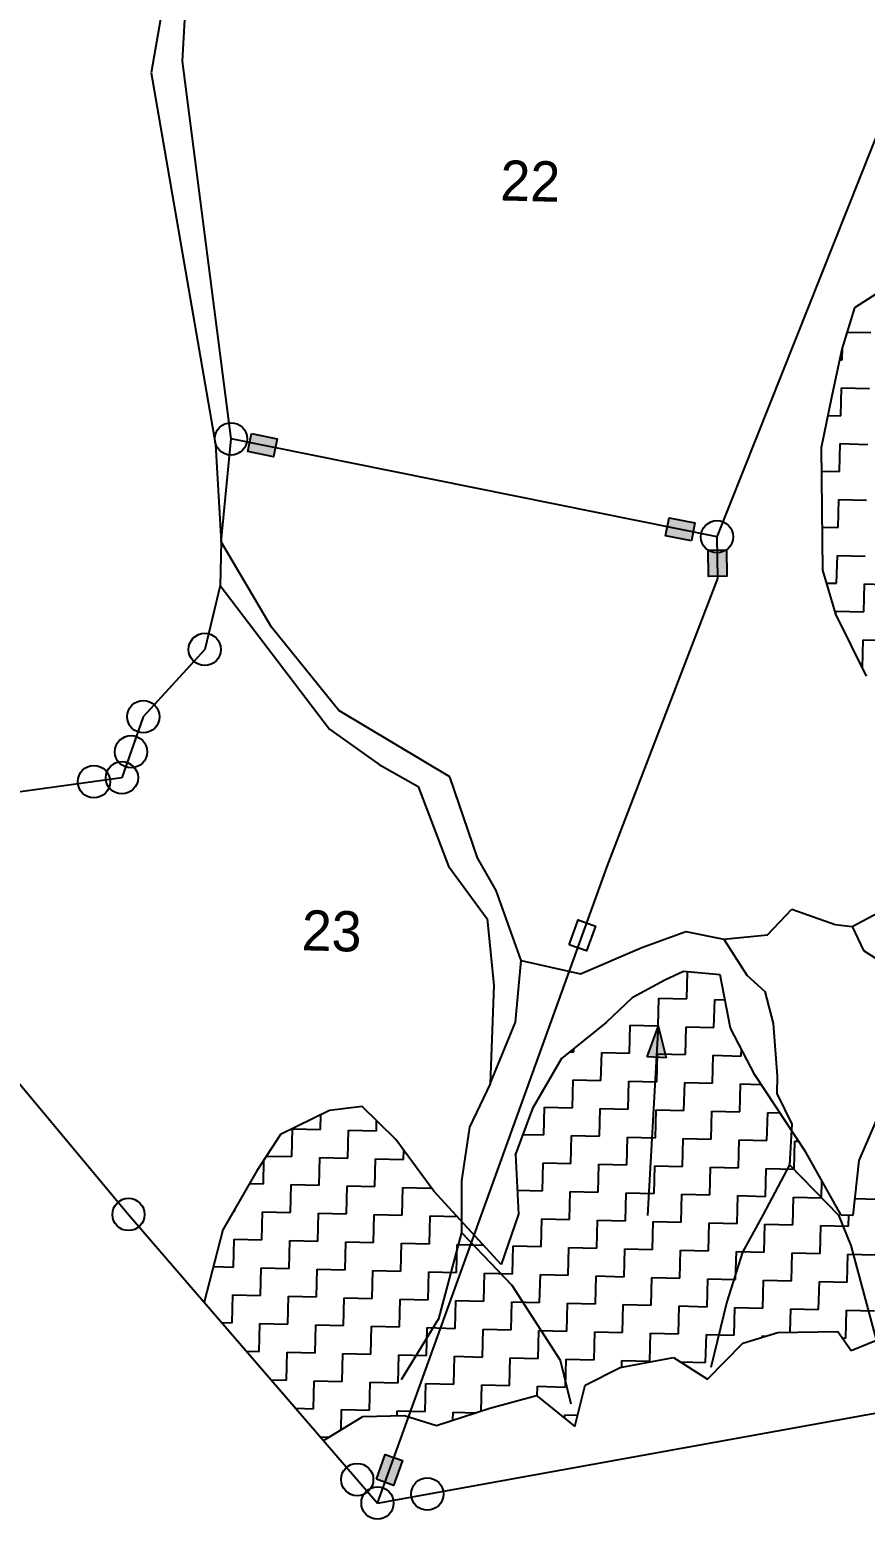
# Model space of a CAD drawing. Header units: metres. Extents: x 281189 to 282836, y 2087081 to 2088995.
# Drawn here: x 281948.6 to 282131.8, y 2087081.4 to 2087407.7 of the extents above; entities that cross this region are included whole.
import ezdxf
from ezdxf.enums import TextEntityAlignment as Align

# ---------------------------------------------------------------- set-up
doc = ezdxf.new("R2010")
doc.units = ezdxf.units.M
for name, color, linetype in [('LINE_WATER', 4, 'Continuous'), ('POLY_HATCH', 12, 'Continuous'), ('POLY_PARCEL', 6, 'Continuous'), ('POLY_WATER', 4, 'Continuous'), ('TEXT_PARCEL', 7, 'Continuous'), ('V_BOUND_LINE', 7, 'Continuous')]:
    doc.layers.add(name, color=color, linetype=linetype)
doc.styles.add('TEXT_MAP', font='')
doc.styles.get('TEXT_MAP').set_extended_font_data('Kruti Dev 050')

msp = doc.modelspace()

# ---------------------------------------------------------------- hatches: boundary and pattern name
for points in [[(282002.07, 2087314.19), (282002.87, 2087318.12), (281997.19, 2087319.26), (281996.4, 2087315.33)], [(282088.78, 2087300.82), (282087.99, 2087296.9), (282093.67, 2087295.75), (282094.46, 2087299.68)], [(282097.46, 2087287.96), (282101.46, 2087288.03), (282101.35, 2087293.82), (282097.35, 2087293.75)], [(282030.32, 2087094.26), (282026.56, 2087095.62), (282024.59, 2087090.17), (282028.36, 2087088.81)]]:
    msp.add_hatch(color=256).paths.add_polyline_path(points)
h = msp.add_hatch(color=256)
h.paths.add_polyline_path([(282086, 2087182.59), (282088.11, 2087182.47), (282086.39, 2087189.48)])
h.paths.add_polyline_path([(282086.39, 2087189.48), (282083.89, 2087182.71), (282086, 2087182.59)])

# ---------------------------------------------------------------- linework, layer by layer
for points in [[(281997.19, 2087319.26), (282002.87, 2087318.12), (282002.07, 2087314.19), (281996.4, 2087315.33)], [(282093.67, 2087295.75), (282087.99, 2087296.9), (282088.78, 2087300.82), (282094.46, 2087299.68)], [(282101.35, 2087293.82), (282101.46, 2087288.03), (282097.46, 2087287.96), (282097.35, 2087293.75)], [(282066.9, 2087207.29), (282068.88, 2087212.74), (282072.65, 2087211.37), (282070.66, 2087205.92)], [(282024.59, 2087090.17), (282026.56, 2087095.62), (282030.32, 2087094.26), (282028.36, 2087088.81)]]:
    msp.add_lwpolyline(points, close=True)
for points in [[(282086.39, 2087189.48), (282083.89, 2087182.71)], [(282086.39, 2087189.48), (282084.05, 2087147.97)], [(282086.39, 2087189.48), (282088.11, 2087182.47)], [(282088.11, 2087182.47), (282083.89, 2087182.71)]]:
    msp.add_lwpolyline(points)
for centre in [(281992.72, 2087318.11), (282099.3, 2087296.66), (281986.96, 2087271.98), (281973.49, 2087257.24), (281970.8, 2087249.56), (281962.66, 2087243), (281968.79, 2087243.86), (281970.24, 2087148.19), (282020.39, 2087090.12), (282035.76, 2087086.94), (282024.84, 2087084.97)]:
    msp.add_circle(centre, 3.54)
at = {"layer": 'LINE_WATER'}
for p, q in [((282128.94, 2087211.3), (282145.64, 2087220.13)), ((282110.38, 2087209.45), (282115.73, 2087215.09)), ((282115.73, 2087215.09), (282125.19, 2087211.68)), ((282082.84, 2087206.66), (282092.47, 2087210.18)), ((282092.47, 2087210.18), (282100.82, 2087208.53)), ((282125.19, 2087211.68), (282128.94, 2087211.3)), ((282128.94, 2087211.3), (282131.41, 2087206.03)), ((282069.39, 2087200.92), (282082.84, 2087206.66)), ((282100.82, 2087208.53), (282110.38, 2087209.45)), ((282100.82, 2087208.53), (282105.82, 2087200.6)), ((282056.38, 2087203.85), (282069.39, 2087200.92)), ((282131.41, 2087206.03), (282140.8, 2087200.02)), ((282105.82, 2087200.6), (282109.79, 2087197.03)), ((282109.79, 2087197.03), (282111.64, 2087190.05)), ((282111.64, 2087190.05), (282112.51, 2087178.47)), ((282112.51, 2087178.47), (282112.41, 2087174.71)), ((282049.53, 2087176.84), (282045.02, 2087167.35)), ((282112.41, 2087174.71), (282115.72, 2087167.98)), ((282045.02, 2087167.35), (282043.28, 2087155.54)), ((282115.72, 2087167.98), (282115.21, 2087159.03)), ((282115.21, 2087159.03), (282109.44, 2087148.19)), ((282115.21, 2087159.03), (282125.92, 2087148.07)), ((282043.28, 2087155.54), (282043.29, 2087144.27)), ((282109.44, 2087148.19), (282104.9, 2087139.92)), ((282125.92, 2087148.07), (282128.65, 2087141.36)), ((282043.29, 2087144.27), (282038.19, 2087125.32)), ((282043.29, 2087144.27), (282054.28, 2087132.73)), ((282128.65, 2087141.36), (282134.21, 2087120.7)), ((282104.9, 2087139.92), (282101.45, 2087129.03)), ((282054.28, 2087132.73), (282064.87, 2087116.28)), ((282101.45, 2087129.03), (282097.91, 2087114.66)), ((282038.19, 2087125.32), (282030.05, 2087111.94)), ((282064.87, 2087116.28), (282067.23, 2087106.68))]:
    msp.add_line(p, q, dxfattribs=at)
at = {"layer": 'POLY_HATCH'}
for p, q in [((282139.2, 2087353.11), (282129.44, 2087346.78)), ((282129.44, 2087346.78), (282126.69, 2087337.76)), ((282126.69, 2087337.76), (282124.41, 2087327.2)), ((282124.41, 2087327.2), (282122.11, 2087316.15)), ((282122.11, 2087316.15), (282122.46, 2087289.36)), ((282122.46, 2087289.36), (282125.25, 2087279.69)), ((282125.25, 2087279.69), (282131.98, 2087266.11)), ((282091.95, 2087201.42), (282087.86, 2087199.5)), ((282100.02, 2087200.71), (282091.95, 2087201.42)), ((282102.26, 2087189.04), (282100.02, 2087200.71)), ((282087.86, 2087199.5), (282080.69, 2087195.63)), ((282080.69, 2087195.63), (282074.99, 2087190.22)), ((282074.99, 2087190.22), (282065.19, 2087182.38)), ((282107.57, 2087178.8), (282102.26, 2087189.04)), ((282065.19, 2087182.38), (282058.85, 2087171.42)), ((282118.78, 2087161.85), (282107.57, 2087178.8)), ((282014.35, 2087171), (282003.61, 2087165.71)), ((282021.45, 2087171.84), (282014.35, 2087171)), ((282028.86, 2087164.58), (282021.45, 2087171.84)), ((282058.85, 2087171.42), (282055.07, 2087161.41)), ((282136.25, 2087173.54), (282130.36, 2087160.04)), ((282003.61, 2087165.71), (281998.35, 2087157.76)), ((282037.17, 2087153.26), (282028.86, 2087164.58)), ((282055.07, 2087161.41), (282055.75, 2087148.25)), ((282126.52, 2087148.01), (282118.78, 2087161.85)), ((281998.35, 2087157.76), (281990.96, 2087144.81)), ((282130.36, 2087160.04), (282129.05, 2087147.95)), ((282051.94, 2087137.23), (282037.17, 2087153.26)), ((282055.75, 2087148.25), (282051.94, 2087137.23)), ((282129.05, 2087147.95), (282126.52, 2087148.01)), ((281990.96, 2087144.81), (281986.84, 2087128.97)), ((281986.84, 2087128.97), (282013.01, 2087098.67)), ((282104.97, 2087120.02), (282112.61, 2087122.36)), ((282112.61, 2087122.36), (282125.76, 2087122.54)), ((282125.76, 2087122.54), (282128.69, 2087118.42)), ((282097.19, 2087112.13), (282104.97, 2087120.02)), ((282128.69, 2087118.42), (282135.84, 2087121.28)), ((282078.04, 2087114.63), (282089.73, 2087116.86)), ((282089.73, 2087116.86), (282097.19, 2087112.13)), ((282070.36, 2087110.77), (282078.04, 2087114.63)), ((282049.51, 2087105.73), (282059.69, 2087108.51)), ((282059.69, 2087108.51), (282068.12, 2087101.73)), ((282068.12, 2087101.73), (282070.36, 2087110.77)), ((282037.79, 2087101.98), (282049.51, 2087105.73)), ((282013.01, 2087098.67), (282021.66, 2087103.9)), ((282021.66, 2087103.9), (282030.77, 2087104.18)), ((282030.77, 2087104.18), (282037.79, 2087101.98))]:
    msp.add_line(p, q, dxfattribs=at)
at = {"layer": 'POLY_HATCH', "linetype": 'Continuous'}
for p, q in [((282127.83, 2087341.51), (282133.01, 2087341.38)), ((282126.74, 2087335.42), (282126.81, 2087338.14)), ((282126.19, 2087335.43), (282126.74, 2087335.42)), ((282126.43, 2087323.18), (282126.59, 2087329.3)), ((282126.59, 2087329.3), (282132.71, 2087329.15)), ((282123.58, 2087323.25), (282126.43, 2087323.18)), ((282126.13, 2087310.94), (282126.28, 2087317.06)), ((282126.28, 2087317.06), (282132.4, 2087316.91)), ((282122.18, 2087311.04), (282126.13, 2087310.94)), ((282125.83, 2087298.7), (282125.98, 2087304.82)), ((282125.98, 2087304.82), (282132.1, 2087304.67)), ((282122.33, 2087298.79), (282125.83, 2087298.7)), ((282125.52, 2087286.47), (282125.68, 2087292.59)), ((282125.68, 2087292.59), (282131.8, 2087292.43)), ((282123.28, 2087286.52), (282125.52, 2087286.47)), ((282131.49, 2087280.2), (282131.64, 2087286.32)), ((282131.64, 2087286.32), (282137.76, 2087286.16)), ((282125.35, 2087279.48), (282125.37, 2087280.35)), ((282125.37, 2087280.35), (282131.49, 2087280.2)), ((282131.19, 2087267.96), (282131.34, 2087274.08)), ((282131.34, 2087274.08), (282137.46, 2087273.93)), ((282131.06, 2087267.96), (282131.19, 2087267.96)), ((282092.66, 2087195.45), (282092.8, 2087201.34)), ((282086.39, 2087189.48), (282086.54, 2087195.6)), ((282086.54, 2087195.6), (282092.66, 2087195.45)), ((282098.62, 2087189.17), (282098.78, 2087195.29)), ((282098.78, 2087195.29), (282101.07, 2087195.24)), ((282080.12, 2087183.51), (282080.27, 2087189.63)), ((282080.27, 2087189.63), (282086.39, 2087189.48)), ((282092.35, 2087183.21), (282092.5, 2087189.33)), ((282092.5, 2087189.33), (282098.62, 2087189.17)), ((282067.02, 2087183.84), (282067.88, 2087183.81)), ((282067.88, 2087183.81), (282067.9, 2087184.54)), ((282073.85, 2087177.54), (282074, 2087183.66)), ((282074, 2087183.66), (282080.12, 2087183.51)), ((282104.59, 2087182.9), (282104.63, 2087184.47)), ((282086.08, 2087177.24), (282086.23, 2087183.36)), ((282086.23, 2087183.36), (282092.35, 2087183.21)), ((282098.32, 2087176.94), (282098.47, 2087183.06)), ((282098.47, 2087183.06), (282104.59, 2087182.9)), ((282067.58, 2087171.58), (282067.73, 2087177.7)), ((282067.73, 2087177.7), (282073.85, 2087177.54)), ((282079.81, 2087171.27), (282079.96, 2087177.39)), ((282079.96, 2087177.39), (282086.08, 2087177.24)), ((282092.05, 2087170.97), (282092.2, 2087177.09)), ((282092.2, 2087177.09), (282098.32, 2087176.94)), ((282104.29, 2087170.67), (282104.44, 2087176.79)), ((282104.44, 2087176.79), (282108.97, 2087176.67)), ((282061.3, 2087165.61), (282061.46, 2087171.73)), ((282061.46, 2087171.73), (282067.58, 2087171.58)), ((282073.54, 2087165.31), (282073.69, 2087171.43)), ((282073.69, 2087171.43), (282079.81, 2087171.27)), ((282085.78, 2087165), (282085.93, 2087171.12)), ((282085.93, 2087171.12), (282092.05, 2087170.97)), ((282098.02, 2087164.7), (282098.17, 2087170.82)), ((282098.17, 2087170.82), (282104.29, 2087170.67)), ((282110.25, 2087164.4), (282110.41, 2087170.52)), ((282110.41, 2087170.52), (282113.09, 2087170.45)), ((282012.36, 2087166.82), (282012.44, 2087170.06)), ((282024.59, 2087166.52), (282024.65, 2087168.71)), ((282006.09, 2087160.86), (282006.24, 2087166.97)), ((282006.24, 2087166.97), (282012.36, 2087166.82)), ((282018.32, 2087160.55), (282018.47, 2087166.67)), ((282018.47, 2087166.67), (282024.59, 2087166.52)), ((282056.7, 2087165.72), (282061.3, 2087165.61)), ((282067.27, 2087159.34), (282067.42, 2087165.46)), ((282067.42, 2087165.46), (282073.54, 2087165.31)), ((282079.51, 2087159.04), (282079.66, 2087165.16)), ((282079.66, 2087165.16), (282085.78, 2087165)), ((282091.75, 2087158.73), (282091.9, 2087164.85)), ((282091.9, 2087164.85), (282098.02, 2087164.7)), ((282103.98, 2087158.43), (282104.14, 2087164.55)), ((282104.14, 2087164.55), (282110.25, 2087164.4)), ((282116.22, 2087158.13), (282116.37, 2087164.25)), ((282116.37, 2087164.25), (282117.2, 2087164.22)), ((282000.49, 2087160.99), (282006.09, 2087160.86)), ((282012.05, 2087154.59), (282012.2, 2087160.7)), ((282012.2, 2087160.7), (282018.32, 2087160.55)), ((282030.56, 2087160.25), (282030.61, 2087162.2)), ((282055.07, 2087161.25), (282055.08, 2087161.44)), ((281999.81, 2087154.89), (281999.95, 2087160.17)), ((282024.29, 2087154.28), (282024.44, 2087160.4)), ((282024.44, 2087160.4), (282030.56, 2087160.25)), ((282061, 2087153.37), (282061.15, 2087159.49)), ((282061.15, 2087159.49), (282067.27, 2087159.34)), ((282073.24, 2087153.07), (282073.39, 2087159.19)), ((282073.39, 2087159.19), (282079.51, 2087159.04)), ((282085.48, 2087152.77), (282085.63, 2087158.88)), ((282085.63, 2087158.88), (282091.75, 2087158.73)), ((282097.71, 2087152.46), (282097.87, 2087158.58)), ((282097.87, 2087158.58), (282103.98, 2087158.43)), ((282109.95, 2087152.16), (282110.1, 2087158.28)), ((282110.1, 2087158.28), (282116.22, 2087158.13)), ((281996.76, 2087154.96), (281999.81, 2087154.89)), ((282005.78, 2087148.62), (282005.93, 2087154.74)), ((282005.93, 2087154.74), (282012.05, 2087154.59)), ((282018.02, 2087148.32), (282018.17, 2087154.43)), ((282018.17, 2087154.43), (282024.29, 2087154.28)), ((282030.26, 2087148.01), (282030.41, 2087154.13)), ((282030.41, 2087154.13), (282036.53, 2087153.98)), ((282036.53, 2087153.98), (282036.53, 2087154.13)), ((282122.19, 2087151.86), (282122.28, 2087155.59)), ((282055.48, 2087153.51), (282061, 2087153.37)), ((282066.97, 2087147.1), (282067.12, 2087153.22)), ((282067.12, 2087153.22), (282073.24, 2087153.07)), ((282079.21, 2087146.8), (282079.36, 2087152.92)), ((282079.36, 2087152.92), (282085.48, 2087152.77)), ((282091.44, 2087146.5), (282091.6, 2087152.61)), ((282091.6, 2087152.61), (282097.71, 2087152.46)), ((282103.68, 2087146.19), (282103.83, 2087152.31)), ((282103.83, 2087152.31), (282109.95, 2087152.16)), ((282115.92, 2087145.89), (282116.07, 2087152.01)), ((282116.07, 2087152.01), (282122.19, 2087151.86)), ((282129.45, 2087151.68), (282134.43, 2087151.55)), ((281993.31, 2087148.93), (281993.54, 2087148.92)), ((281993.54, 2087148.92), (281993.56, 2087149.36)), ((281999.51, 2087142.65), (281999.66, 2087148.77)), ((281999.66, 2087148.77), (282005.78, 2087148.62)), ((282011.75, 2087142.35), (282011.9, 2087148.47)), ((282011.9, 2087148.47), (282018.02, 2087148.32)), ((282023.99, 2087142.05), (282024.14, 2087148.16)), ((282024.14, 2087148.16), (282030.26, 2087148.01)), ((282036.22, 2087141.74), (282036.38, 2087147.86)), ((282036.38, 2087147.86), (282042.28, 2087147.71)), ((282128.16, 2087145.59), (282128.21, 2087147.97)), ((282060.7, 2087141.14), (282060.85, 2087147.25)), ((282060.85, 2087147.25), (282066.97, 2087147.1)), ((282072.94, 2087140.83), (282073.09, 2087146.95)), ((282073.09, 2087146.95), (282079.21, 2087146.8)), ((282085.17, 2087140.53), (282085.32, 2087146.65)), ((282085.32, 2087146.65), (282091.44, 2087146.5)), ((282097.41, 2087140.23), (282097.56, 2087146.34)), ((282097.56, 2087146.34), (282103.68, 2087146.19)), ((282109.65, 2087139.92), (282109.8, 2087146.04)), ((282109.8, 2087146.04), (282115.92, 2087145.89)), ((282121.89, 2087139.62), (282122.04, 2087145.74)), ((282122.04, 2087145.74), (282128.16, 2087145.59)), ((281993.24, 2087136.68), (281993.39, 2087142.8)), ((281993.39, 2087142.8), (281999.51, 2087142.65)), ((282005.48, 2087136.38), (282005.63, 2087142.5)), ((282005.63, 2087142.5), (282011.75, 2087142.35)), ((282017.72, 2087136.08), (282017.87, 2087142.2)), ((282017.87, 2087142.2), (282023.99, 2087142.05)), ((282029.95, 2087135.77), (282030.1, 2087141.89)), ((282030.1, 2087141.89), (282036.22, 2087141.74)), ((282042.19, 2087135.47), (282042.34, 2087141.59)), ((282042.34, 2087141.59), (282048.05, 2087141.45)), ((282054.43, 2087135.17), (282054.58, 2087141.29)), ((282054.58, 2087141.29), (282060.7, 2087141.14)), ((282066.67, 2087134.86), (282066.82, 2087140.98)), ((282066.82, 2087140.98), (282072.94, 2087140.83)), ((282078.9, 2087134.56), (282079.05, 2087140.68)), ((282079.05, 2087140.68), (282085.17, 2087140.53)), ((282091.14, 2087134.26), (282091.29, 2087140.38)), ((282091.29, 2087140.38), (282097.41, 2087140.23)), ((282103.38, 2087133.96), (282103.53, 2087140.07)), ((282103.53, 2087140.07), (282109.65, 2087139.92)), ((282115.61, 2087133.65), (282115.77, 2087139.77)), ((282115.77, 2087139.77), (282121.89, 2087139.62)), ((282127.85, 2087133.35), (282128, 2087139.47)), ((282128, 2087139.47), (282134.12, 2087139.32)), ((281988.88, 2087136.79), (281993.24, 2087136.68)), ((281999.21, 2087130.41), (281999.36, 2087136.53)), ((281999.36, 2087136.53), (282005.48, 2087136.38)), ((282011.45, 2087130.11), (282011.6, 2087136.23)), ((282011.6, 2087136.23), (282017.72, 2087136.08)), ((282023.68, 2087129.81), (282023.83, 2087135.93)), ((282023.83, 2087135.93), (282029.95, 2087135.77)), ((282035.92, 2087129.5), (282036.07, 2087135.62)), ((282036.07, 2087135.62), (282042.19, 2087135.47)), ((282048.16, 2087129.2), (282048.31, 2087135.32)), ((282048.31, 2087135.32), (282054.43, 2087135.17)), ((282060.39, 2087128.9), (282060.55, 2087135.02)), ((282060.55, 2087135.02), (282066.67, 2087134.86)), ((282072.63, 2087128.59), (282072.78, 2087134.71)), ((282072.78, 2087134.71), (282078.9, 2087134.56)), ((282084.87, 2087128.29), (282085.02, 2087134.41)), ((282085.02, 2087134.41), (282091.14, 2087134.26)), ((282097.11, 2087127.99), (282097.26, 2087134.11)), ((282097.26, 2087134.11), (282103.38, 2087133.96)), ((282109.34, 2087127.68), (282109.5, 2087133.8)), ((282109.5, 2087133.8), (282115.61, 2087133.65)), ((282121.58, 2087127.38), (282121.73, 2087133.5)), ((282121.73, 2087133.5), (282127.85, 2087133.35)), ((281992.94, 2087124.45), (281993.09, 2087130.57)), ((281993.09, 2087130.57), (281999.21, 2087130.41)), ((282005.18, 2087124.14), (282005.33, 2087130.26)), ((282005.33, 2087130.26), (282011.45, 2087130.11)), ((282017.41, 2087123.84), (282017.56, 2087129.96)), ((282017.56, 2087129.96), (282023.68, 2087129.81)), ((282029.65, 2087123.54), (282029.8, 2087129.66)), ((282029.8, 2087129.66), (282035.92, 2087129.5)), ((282041.89, 2087123.23), (282042.04, 2087129.35)), ((282042.04, 2087129.35), (282048.16, 2087129.2)), ((282054.12, 2087122.93), (282054.28, 2087129.05)), ((282054.28, 2087129.05), (282060.39, 2087128.9)), ((282066.36, 2087122.63), (282066.51, 2087128.75)), ((282066.51, 2087128.75), (282072.63, 2087128.59)), ((282078.6, 2087122.32), (282078.75, 2087128.44)), ((282078.75, 2087128.44), (282084.87, 2087128.29)), ((282090.84, 2087122.02), (282090.99, 2087128.14)), ((282090.99, 2087128.14), (282097.11, 2087127.99)), ((282103.07, 2087121.72), (282103.23, 2087127.84)), ((282103.23, 2087127.84), (282109.34, 2087127.68)), ((282115.34, 2087122.39), (282115.46, 2087127.53)), ((282115.46, 2087127.53), (282121.58, 2087127.38)), ((282127.55, 2087121.11), (282127.7, 2087127.23)), ((282127.7, 2087127.23), (282133.82, 2087127.08)), ((281990.7, 2087124.5), (281992.94, 2087124.45)), ((281998.9, 2087118.18), (281999.06, 2087124.3)), ((281999.06, 2087124.3), (282005.18, 2087124.14)), ((282011.14, 2087117.87), (282011.29, 2087123.99)), ((282011.29, 2087123.99), (282017.41, 2087123.84)), ((282023.38, 2087117.57), (282023.53, 2087123.69)), ((282023.53, 2087123.69), (282029.65, 2087123.54)), ((282035.62, 2087117.27), (282035.77, 2087123.39)), ((282035.77, 2087123.39), (282041.89, 2087123.23)), ((282047.85, 2087116.96), (282048.01, 2087123.08)), ((282048.01, 2087123.08), (282054.12, 2087122.93)), ((282060.09, 2087116.66), (282060.24, 2087122.78)), ((282060.24, 2087122.78), (282066.36, 2087122.63)), ((282072.33, 2087116.36), (282072.48, 2087122.48)), ((282072.48, 2087122.48), (282078.6, 2087122.32)), ((282084.57, 2087116.05), (282084.72, 2087122.17)), ((282084.72, 2087122.17), (282090.84, 2087122.02)), ((282096.8, 2087115.75), (282096.96, 2087121.87)), ((282096.96, 2087121.87), (282103.07, 2087121.72)), ((282109.19, 2087121.57), (282109.96, 2087121.55)), ((282109.19, 2087121.31), (282109.19, 2087121.57)), ((281996.1, 2087118.25), (281998.9, 2087118.18)), ((282126.76, 2087121.13), (282127.55, 2087121.11)), ((282004.87, 2087111.91), (282005.02, 2087118.03)), ((282005.02, 2087118.03), (282011.14, 2087117.87)), ((282017.11, 2087111.6), (282017.26, 2087117.72)), ((282017.26, 2087117.72), (282023.38, 2087117.57)), ((282029.35, 2087111.3), (282029.5, 2087117.42)), ((282029.5, 2087117.42), (282035.62, 2087117.27)), ((282041.58, 2087111), (282041.74, 2087117.12)), ((282041.74, 2087117.12), (282047.85, 2087116.96)), ((282053.82, 2087110.69), (282053.97, 2087116.81)), ((282053.97, 2087116.81), (282060.09, 2087116.66)), ((282066.06, 2087110.39), (282066.21, 2087116.51)), ((282066.21, 2087116.51), (282072.33, 2087116.36)), ((282078.41, 2087114.7), (282078.45, 2087116.21)), ((282078.45, 2087116.21), (282084.57, 2087116.05)), ((282091.26, 2087115.89), (282096.8, 2087115.75)), ((282001.5, 2087111.99), (282004.87, 2087111.91)), ((282010.84, 2087105.64), (282010.99, 2087111.76)), ((282010.99, 2087111.76), (282017.11, 2087111.6)), ((282023.08, 2087105.33), (282023.23, 2087111.45)), ((282023.23, 2087111.45), (282029.35, 2087111.3)), ((282035.31, 2087105.03), (282035.47, 2087111.15)), ((282035.47, 2087111.15), (282041.58, 2087111)), ((282047.56, 2087105.11), (282047.7, 2087110.85)), ((282047.7, 2087110.85), (282053.82, 2087110.69)), ((282059.89, 2087108.36), (282059.94, 2087110.54)), ((282059.94, 2087110.54), (282066.06, 2087110.39)), ((282006.91, 2087105.73), (282010.84, 2087105.64)), ((282016.85, 2087100.99), (282016.96, 2087105.48)), ((282016.96, 2087105.48), (282023.08, 2087105.33)), ((282029.17, 2087104.13), (282029.19, 2087105.18)), ((282029.19, 2087105.18), (282035.31, 2087105.03)), ((282041.39, 2087103.13), (282041.43, 2087104.88)), ((282041.43, 2087104.88), (282046.45, 2087104.75)), ((282065.89, 2087103.53), (282065.91, 2087104.27)), ((282065.91, 2087104.27), (282068.73, 2087104.2)), ((282012.31, 2087099.48), (282014.27, 2087099.43))]:
    msp.add_line(p, q, dxfattribs=at)
at = {"layer": 'POLY_PARCEL'}
for p, q in [((282099.3, 2087296.66), (282142.09, 2087404.09)), ((282099.3, 2087296.66), (281992.72, 2087318.11)), ((282099.47, 2087287.53), (282099.3, 2087296.66)), ((281990.35, 2087285.96), (281986.96, 2087271.98)), ((282075.23, 2087224.43), (282099.47, 2087287.53)), ((281986.96, 2087271.98), (281973.49, 2087257.24)), ((281973.49, 2087257.24), (281968.79, 2087243.86)), ((281968.79, 2087243.86), (281934.92, 2087239.14)), ((282024.84, 2087084.97), (282075.23, 2087224.43))]:
    msp.add_line(p, q, dxfattribs=at)
at = {"layer": 'POLY_WATER'}
for p, q in [((281981.33, 2087433.36), (281975.21, 2087398.3)), ((281982.1, 2087400.85), (281983.22, 2087421.21)), ((281992.72, 2087318.11), (281982.1, 2087400.85)), ((281975.21, 2087398.3), (281989.29, 2087316.89)), ((281990.59, 2087295.53), (281992.72, 2087318.11)), ((281989.29, 2087316.89), (281990.59, 2087295.53)), ((281990.59, 2087295.53), (281990.35, 2087285.96)), ((282001.63, 2087276.87), (281990.59, 2087295.53)), ((281990.35, 2087285.96), (282014.3, 2087254.48)), ((282016.33, 2087258.59), (282001.63, 2087276.87)), ((282040.69, 2087244.09), (282016.33, 2087258.59)), ((282014.3, 2087254.48), (282025.23, 2087246.8)), ((282025.23, 2087246.8), (282033.77, 2087241.95)), ((282046.74, 2087226.33), (282040.69, 2087244.09)), ((282033.77, 2087241.95), (282040.44, 2087224.49)), ((282050.89, 2087219.13), (282046.74, 2087226.33)), ((282040.44, 2087224.49), (282048.89, 2087212.97)), ((282056.38, 2087203.85), (282050.89, 2087219.13)), ((282048.89, 2087212.97), (282050.38, 2087198.41)), ((282055.12, 2087190.29), (282056.38, 2087203.85)), ((282050.38, 2087198.41), (282049.53, 2087176.84)), ((282049.53, 2087176.84), (282055.12, 2087190.29))]:
    msp.add_line(p, q, dxfattribs=at)
at = {"layer": 'V_BOUND_LINE'}
for p, q in [((281905.7, 2087225.16), (281970.24, 2087148.19)), ((281970.24, 2087148.19), (282024.84, 2087084.97)), ((282024.84, 2087084.97), (282232.1, 2087122.37))]:
    msp.add_line(p, q, dxfattribs=at)

# ---------------------------------------------------------------- texts
at = {"layer": 'TEXT_PARCEL', "style": 'TEXT_MAP'}
for s, p in [('22', (282058.24, 2087370.19)), ('23', (282014.69, 2087205.91))]:
    msp.add_text(s, height=8.814, rotation=358.5802, dxfattribs=at).set_placement(p, align=Align.CENTER)

doc.saveas('drawing.dxf')
